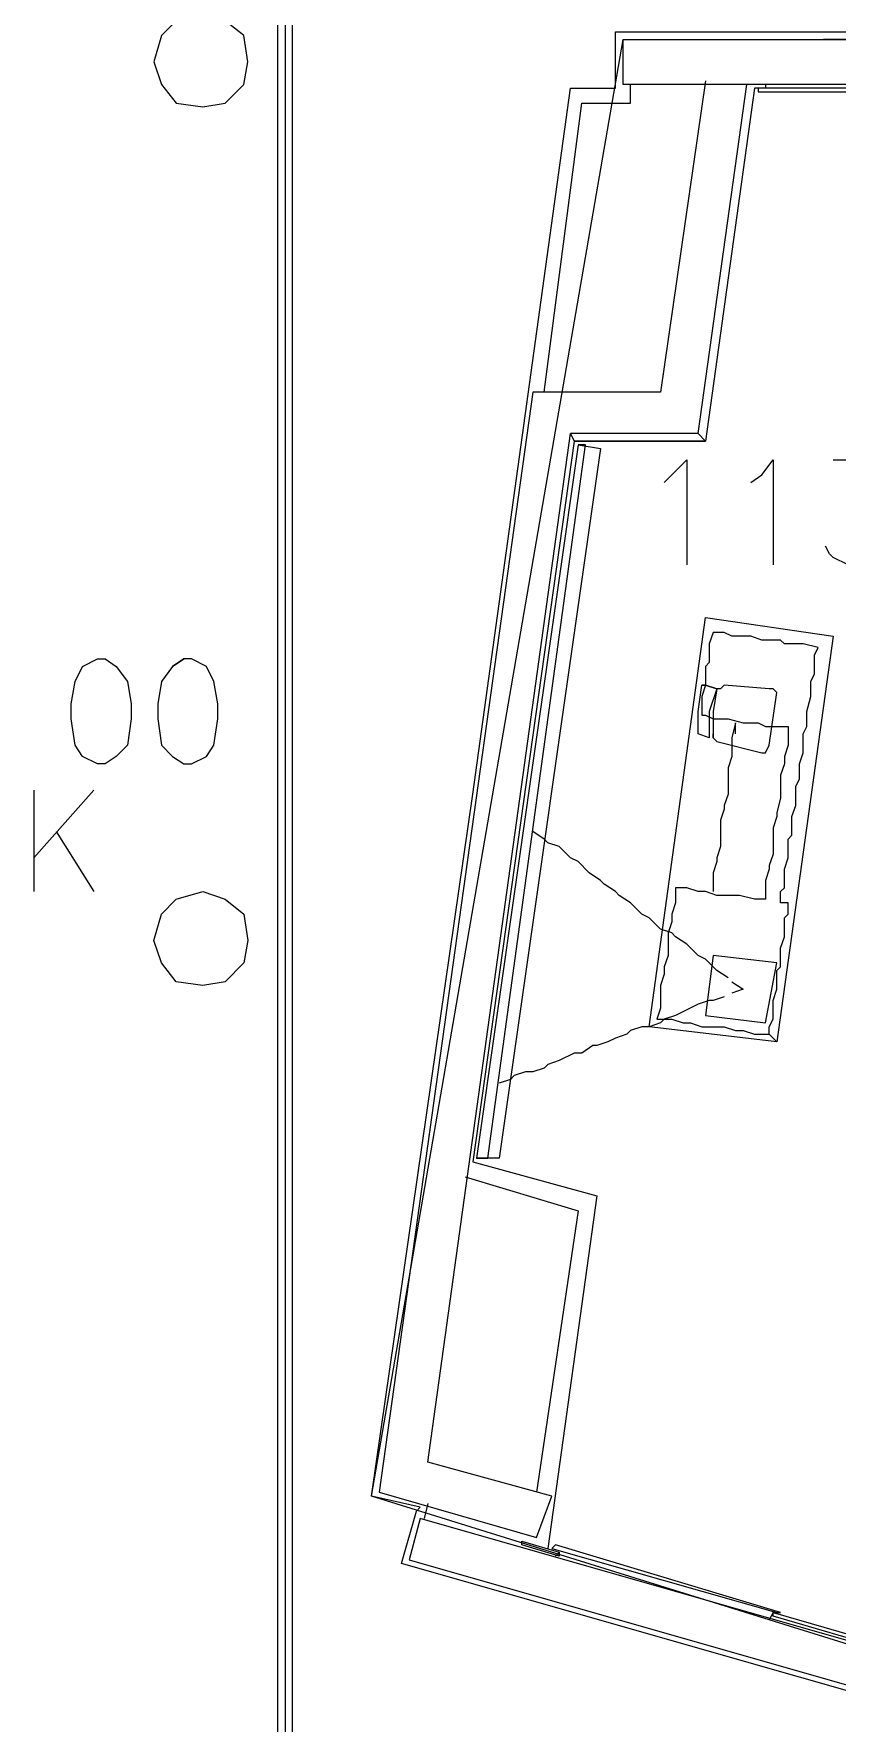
# Model space of a CAD drawing. Header units: metres. Extents: x 3 to 116, y 0 to 119.
# Drawn here: x 73.6 to 79.07, y 58.43 to 69.94 of the extents above; entities that cross this region are included whole.
import ezdxf

# ---------------------------------------------------------------- set-up
doc = ezdxf.new("R2010")
doc.units = ezdxf.units.M
doc.layers.add('PDF_Geometry', color=7, linetype='Continuous', transparency=0.8)

msp = doc.modelspace()

# ---------------------------------------------------------------- linework, layer by layer
msp.add_lwpolyline([(77.613, 69.902), (93.986, 69.928, -0.09903), (91.862, 55.013), (75.899, 59.976), (77.613, 69.902)], format="xyb")
at = {"layer": 'PDF_Geometry', "lineweight": 5}
for points in [[(87.104, 55.064), (87.104, 55.013), (75.361, 55.013), (75.361, 72.921), (75.31, 72.87), (75.31, 54.962), (75.259, 54.911), (75.259, 72.87), (75.31, 72.87)], [(89.636, 55.653), (90.583, 55.371), (90.685, 55.704), (90.123, 55.858), (87.513, 56.599), (87.436, 56.318), (89.636, 55.678), (89.636, 55.653), (76.103, 59.516), (76.206, 59.874), (76.231, 59.9), (75.899, 59.976), (76.589, 64.76), (77.255, 69.57), (77.562, 69.57), (77.562, 69.953), (91.632, 69.953), (91.632, 69.902), (91.632, 69.953), (92.63, 69.953), (92.63, 69.595), (77.613, 69.595), (77.613, 69.902), (91.632, 69.902)], [(78.176, 69.621), (77.869, 67.498), (76.999, 67.498), (75.95, 60.002), (77.024, 59.695), (77.127, 59.976), (76.282, 60.207), (77.255, 67.216), (77.28, 67.165), (76.589, 62.253), (77.434, 62.023), (77.101, 59.618)], [(77.076, 67.498), (77.331, 69.467), (77.664, 69.467), (77.664, 69.595)], [(78.585, 69.595), (78.585, 69.57), (78.508, 69.57), (78.176, 67.165), (77.28, 67.165), (78.176, 67.165), (78.124, 67.216), (77.255, 67.216)], [(78.124, 67.216), (78.457, 69.595)], [(77.306, 67.139), (77.459, 67.114), (76.769, 62.279), (76.615, 62.279), (76.692, 62.279), (77.357, 67.139), (77.306, 67.139), (76.615, 62.279)], [(77.894, 66.884), (78.048, 67.037), (78.048, 66.321)], [(78.483, 66.884), (78.559, 66.935), (78.636, 67.037), (78.636, 66.321)], [(79.045, 67.037), (79.378, 67.037), (79.199, 66.756), (79.301, 66.756), (79.352, 66.73), (79.378, 66.704), (79.429, 66.602), (79.429, 66.525), (79.378, 66.423), (79.327, 66.372), (79.25, 66.321), (79.148, 66.321), (79.045, 66.372), (79.02, 66.397), (78.994, 66.449)], [(78.61, 63.123), (78.61, 63.174), (78.636, 63.225), (78.636, 63.353), (78.662, 63.43), (78.662, 63.558), (78.687, 63.583), (78.687, 63.711), (78.713, 63.788), (78.713, 63.916), (78.738, 63.942), (78.738, 64.018), (78.687, 64.018), (78.687, 64.095), (78.713, 64.121), (78.713, 64.249), (78.738, 64.325), (78.738, 64.453), (78.764, 64.479), (78.764, 64.607), (78.79, 64.683), (78.79, 64.811), (78.815, 64.863), (78.815, 64.965), (78.841, 65.042), (78.841, 65.17), (78.866, 65.221), (78.866, 65.323), (78.892, 65.425), (78.892, 65.528), (78.917, 65.579), (78.917, 65.707), (78.943, 65.758), (78.841, 65.783), (78.713, 65.783), (78.687, 65.809), (78.559, 65.809), (78.483, 65.835), (78.355, 65.835), (78.303, 65.86), (78.227, 65.86), (78.201, 65.783), (78.201, 65.656), (78.176, 65.63), (78.176, 65.502), (78.15, 65.425), (78.15, 65.297), (78.176, 65.297), (78.227, 65.272), (78.329, 65.272), (78.431, 65.246), (78.534, 65.246), (78.585, 65.221), (78.738, 65.221), (78.738, 65.093), (78.713, 65.016), (78.713, 64.965), (78.687, 64.888), (78.687, 64.735), (78.662, 64.632), (78.662, 64.607), (78.636, 64.53), (78.636, 64.351), (78.61, 64.274), (78.61, 64.249), (78.585, 64.172), (78.585, 64.044), (78.508, 64.044), (78.406, 64.069), (78.252, 64.069), (78.176, 64.095), (78.124, 64.095), (78.048, 64.121), (77.971, 64.121), (77.971, 64.018), (77.945, 63.942), (77.945, 63.89), (77.92, 63.814), (77.92, 63.66), (77.894, 63.583), (77.894, 63.532), (77.869, 63.455), (77.869, 63.302), (77.843, 63.225), (77.945, 63.225), (78.022, 63.2), (78.073, 63.2), (78.15, 63.174), (78.303, 63.174), (78.38, 63.149), (78.431, 63.149), (78.508, 63.123), (78.61, 63.123), (78.662, 63.072), (77.792, 63.174), (78.176, 65.963), (79.045, 65.835), (78.662, 63.072)], [(74.543, 65.63), (74.62, 65.681), (74.543, 65.63), (74.466, 65.528), (74.441, 65.374), (74.441, 65.272), (74.466, 65.093), (74.543, 65.016), (74.62, 64.965), (74.671, 64.965), (74.773, 65.016), (74.824, 65.093), (74.85, 65.272), (74.85, 65.374), (74.824, 65.528), (74.773, 65.63), (74.671, 65.681), (74.62, 65.681)], [(78.252, 65.477), (78.176, 65.502), (78.252, 65.477), (78.201, 65.323), (78.201, 65.144), (78.124, 65.17), (78.124, 65.323), (78.15, 65.502), (78.176, 65.502), (78.15, 65.502)], [(78.227, 65.144), (78.227, 65.17), (78.227, 65.144), (78.252, 65.118), (78.559, 65.042), (78.585, 65.042), (78.61, 65.093), (78.662, 65.451), (78.636, 65.477), (78.61, 65.477), (78.303, 65.502), (78.278, 65.477), (78.252, 65.477), (78.227, 65.323), (78.227, 65.17)], [(78.38, 65.17), (78.38, 65.246), (78.355, 65.144), (78.355, 65.016), (78.329, 64.939), (78.329, 64.76), (78.303, 64.683), (78.303, 64.658), (78.278, 64.581), (78.278, 64.402), (78.252, 64.325), (78.252, 64.3), (78.227, 64.223), (78.227, 64.095)], [(73.596, 64.786), (73.596, 64.095)], [(73.596, 64.325), (74.006, 64.786)], [(73.75, 64.504), (74.006, 64.095)], [(78.329, 63.507), (78.252, 63.558), (78.176, 63.635), (78.124, 63.66), (78.048, 63.737), (77.971, 63.788), (77.945, 63.814), (77.869, 63.839), (77.792, 63.916), (77.741, 63.942), (77.664, 64.018), (77.587, 64.069), (77.562, 64.095), (77.485, 64.146), (77.459, 64.172), (77.383, 64.223), (77.306, 64.3), (77.255, 64.325), (77.178, 64.402), (77.101, 64.428), (77.076, 64.453), (76.999, 64.504)], [(78.355, 63.481), (78.431, 63.43), (78.355, 63.404)], [(78.303, 63.379), (78.227, 63.353), (78.201, 63.353), (78.124, 63.328), (77.971, 63.251), (77.894, 63.225), (77.869, 63.2), (77.792, 63.174), (77.741, 63.174), (77.664, 63.149), (77.638, 63.123), (77.562, 63.097), (77.51, 63.072), (77.434, 63.046), (77.408, 63.046), (77.331, 62.995), (77.28, 62.995), (77.178, 62.944), (77.101, 62.918), (77.076, 62.893), (76.999, 62.867), (76.948, 62.867), (76.871, 62.842), (76.845, 62.816), (76.769, 62.79)], [(76.538, 62.151), (77.306, 61.921), (77.024, 60.002)], [(76.282, 59.925), (76.257, 59.823)], [(77.178, 59.567), (76.922, 59.644), (76.922, 59.669), (77.178, 59.593), (77.178, 59.567), (77.178, 59.593), (77.152, 59.567)], [(78.636, 59.183), (78.61, 59.132)], [(79.429, 58.927), (78.636, 59.158), (78.636, 59.183), (79.429, 58.953), (79.429, 58.927), (79.429, 58.953), (79.404, 58.927)]]:
    msp.add_lwpolyline(points, dxfattribs=at)
for points in [[(75.055, 69.749), (75.029, 69.928), (74.901, 70.03), (74.748, 70.081), (74.568, 70.03), (74.466, 69.928), (74.415, 69.749), (74.466, 69.595), (74.568, 69.467), (74.748, 69.442), (74.901, 69.467), (75.029, 69.595)], [(78.534, 69.57), (78.534, 69.544), (80.12, 69.544), (80.12, 69.57)], [(74.031, 65.681), (74.082, 65.681), (74.159, 65.63), (74.236, 65.528), (74.261, 65.374), (74.261, 65.272), (74.236, 65.093), (74.159, 65.016), (74.082, 64.965), (74.031, 64.965), (73.929, 65.016), (73.878, 65.093), (73.852, 65.272), (73.852, 65.374), (73.878, 65.528), (73.929, 65.63)], [(75.055, 63.762), (75.029, 63.609), (74.901, 63.481), (74.748, 63.455), (74.568, 63.481), (74.466, 63.609), (74.415, 63.762), (74.466, 63.942), (74.568, 64.044), (74.748, 64.095), (74.901, 64.044), (75.029, 63.942)], [(78.585, 63.2), (78.662, 63.609), (78.227, 63.66), (78.176, 63.251)], [(76.155, 59.541), (86.72, 56.523), (86.797, 56.804), (76.231, 59.823)], [(77.127, 59.618), (78.662, 59.183), (78.687, 59.183), (77.152, 59.644)]]:
    msp.add_lwpolyline(points, close=True, dxfattribs=at)

doc.saveas('drawing.dxf')
